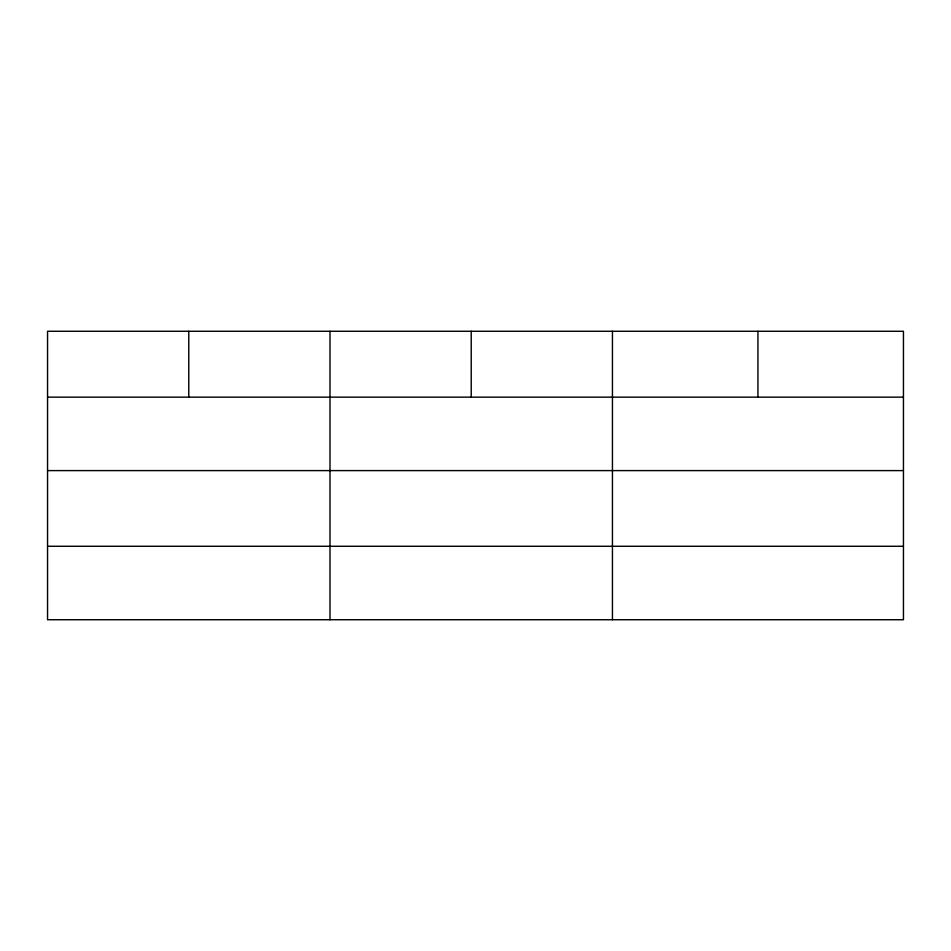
<?xml version="1.0" encoding="UTF-8"?>
<svg xmlns="http://www.w3.org/2000/svg" width="951" height="951" viewBox="0 0 951 951"><rect width="100%" height="100%" fill="white"/><g stroke="black" fill="none" stroke-linecap="round" stroke-linejoin="round"><path stroke-width="1.43" d="M903.45 470.602L903.45 331.269L47.55 331.269L47.55 619.731L903.45 619.731L903.45 470.602L47.55 470.602M47.55 397.149L903.45 397.149M47.55 546.278L903.45 546.278M757.947 331.269L757.947 397.149M612.444 331.269L612.444 619.731M471.22 331.269L471.22 397.149M329.997 331.269L329.997 619.731M188.774 331.269L188.774 397.149"/></g></svg>
